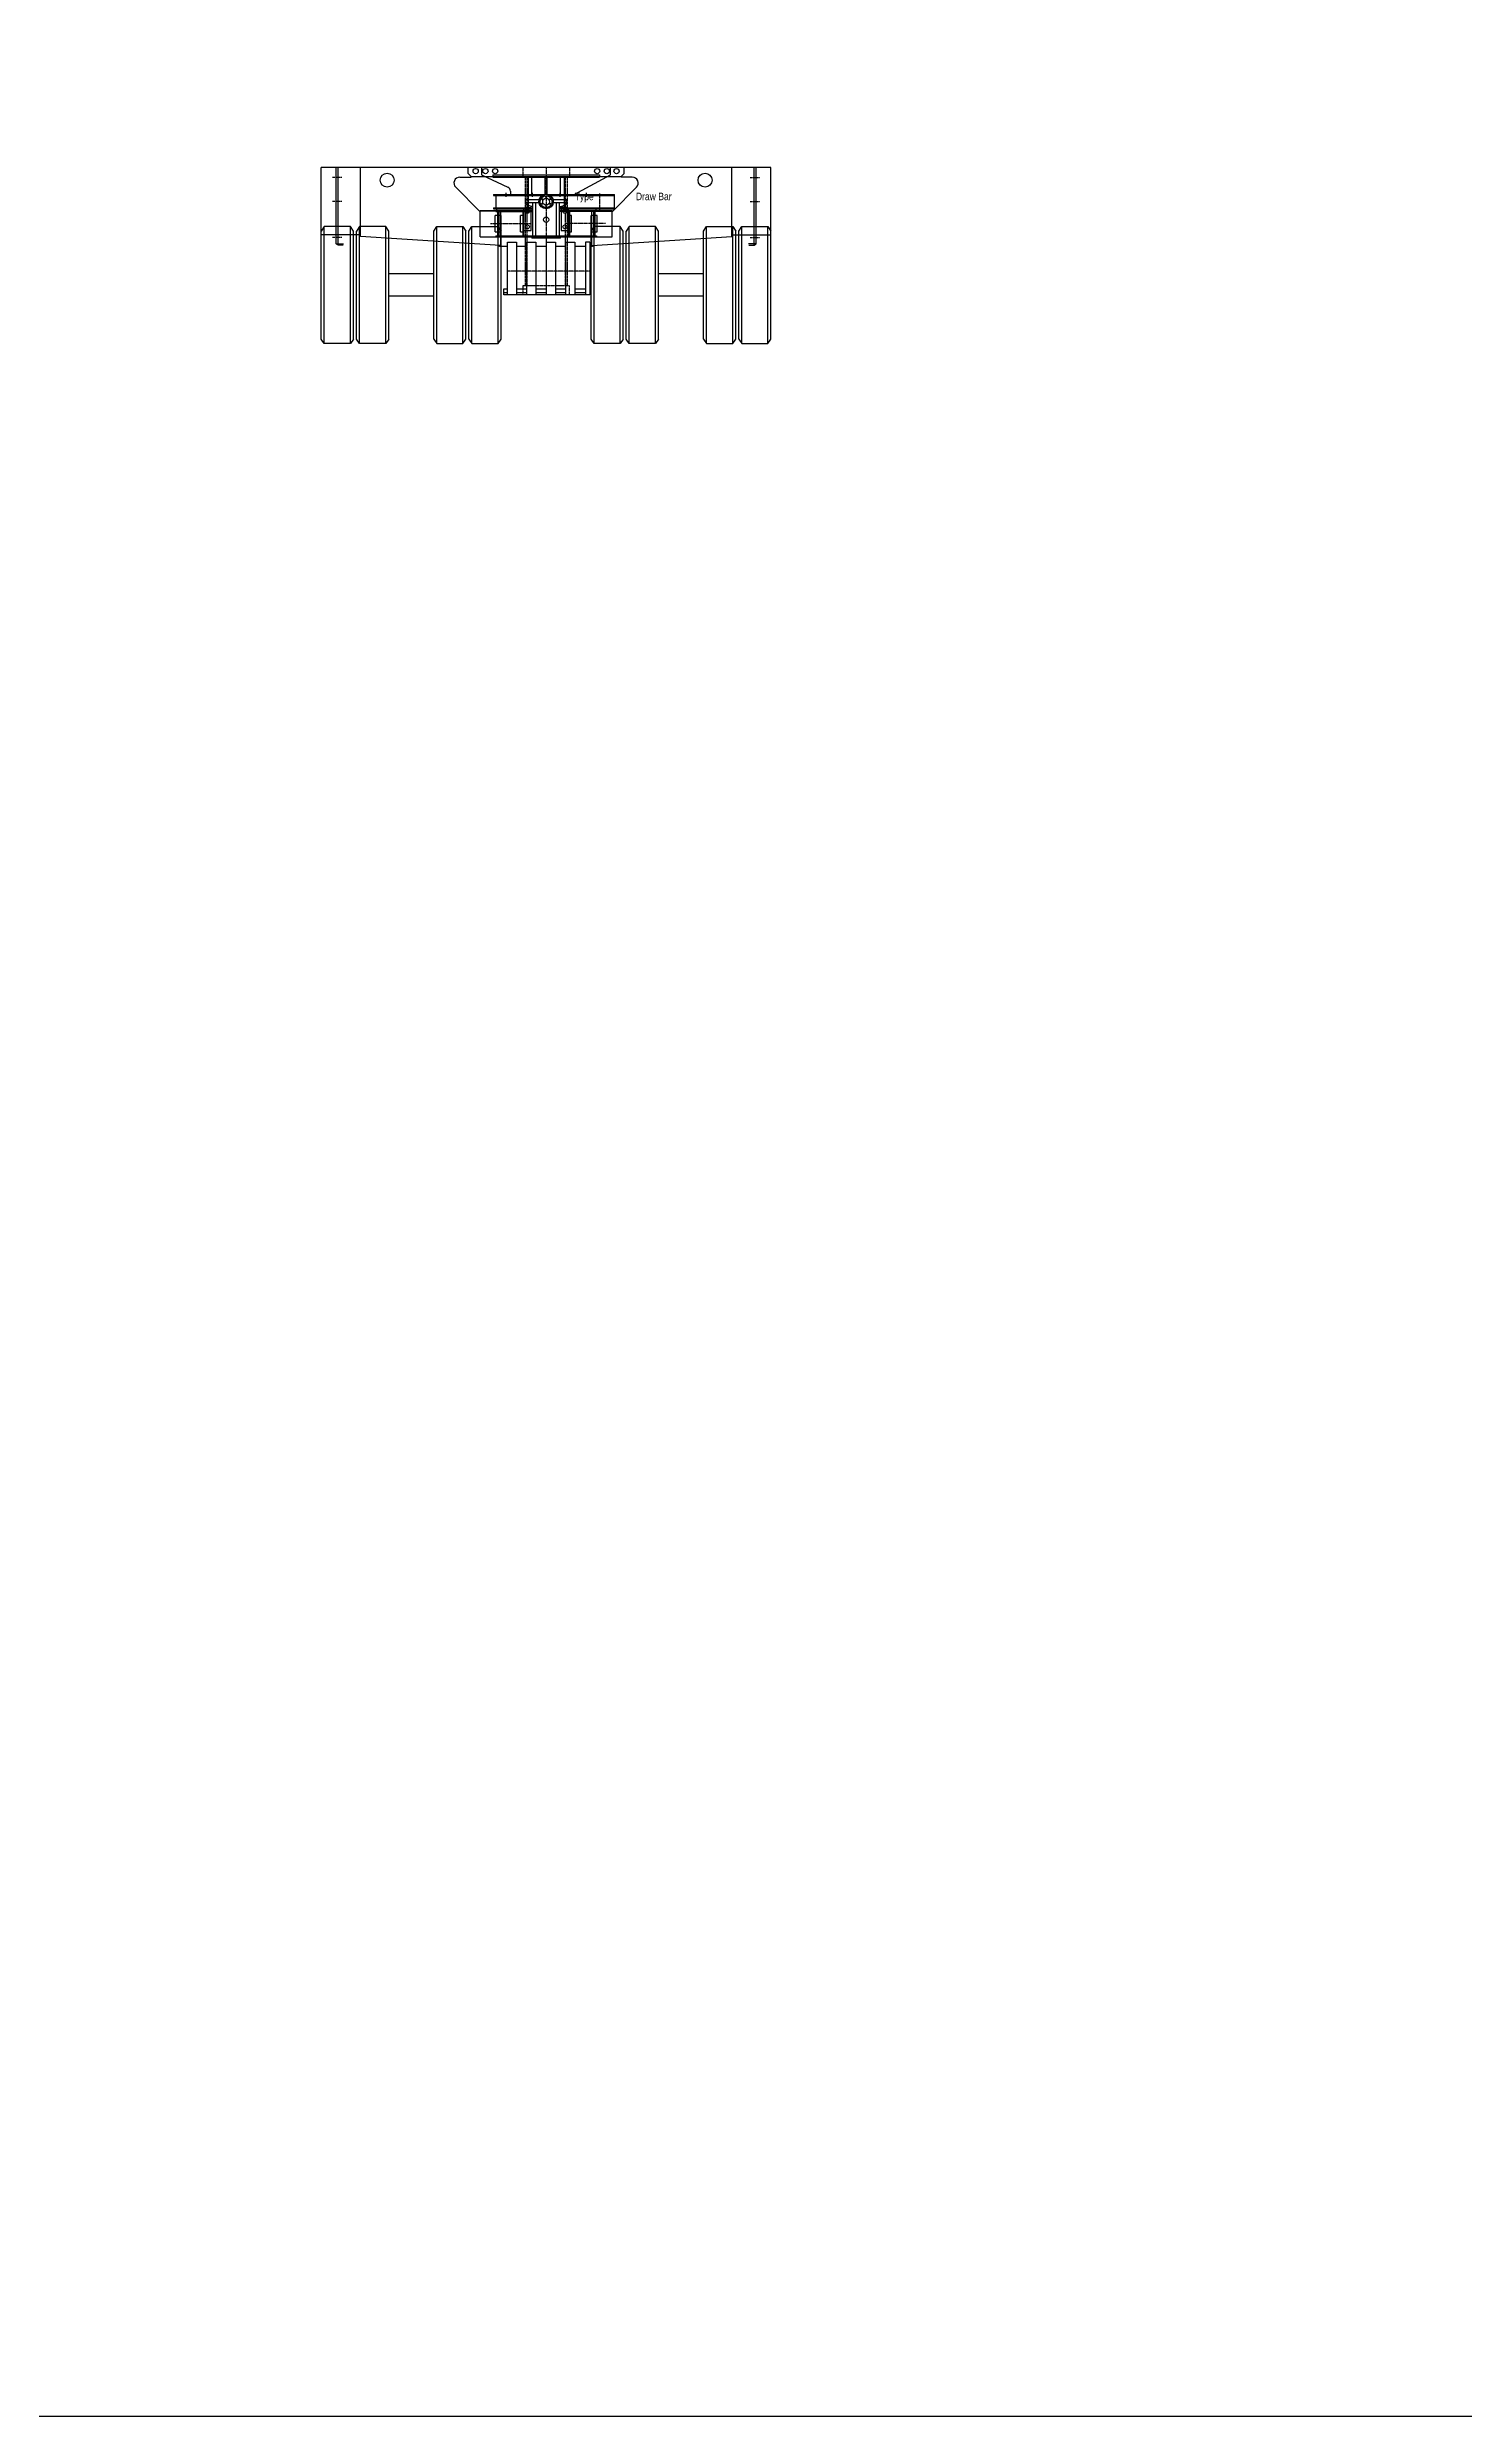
# Model space of a CAD drawing. Header units: millimetres. Extents: x -105000 to 105000, y -75000 to 15000.
# Drawn here: x -26547 to -17100, y -15000 to 800 of the extents above; entities that cross this region are included whole.
import ezdxf
from ezdxf.enums import TextEntityAlignment as Align

# ---------------------------------------------------------------- set-up
doc = ezdxf.new("R2010")
doc.units = ezdxf.units.MM
doc.linetypes.add('$1$SARHID', pattern=[3.5, 2, -1.5])
doc.linetypes.add('$3$SARCEN', pattern=[9.5, 5, -1.5, 1.5, -1.5])
doc.layers.get('Defpoints').update_dxf_attribs({"color": 210})
for name, color, linetype in [('$1$1', 1, '$1$SARHID'), ('$3$2', 2, 'Continuous'), ('$3$3', 3, '$3$SARCEN')]:
    doc.layers.add(name, color=color, linetype=linetype)
doc.styles.add('$10$Arial Narrow', font='ARIALN.TTF')

# ---------------------------------------------------------------- blocks, each defined once
blk = doc.blocks.new('$0$KAMAG K2500 W3000 DRAW BAR 2-FILE COUPLING PIECE A+B FRONT 01')
at = {"layer": '$3$2'}
for p, q in [((-355, -25), (355, -25)), ((-355, -25), (-355, -40)), ((-355, -40), (355, -40)), ((-97, -40), (-97, -153)), ((-8, -46), (-8, -155)), ((8, -46), (-8, -46)), ((8, -155), (8, -46)), ((97, -153), (97, -40)), ((355, -25), (355, -40)), ((-352, -163), (-25, -163)), ((-352, -244), (-90, -244)), ((-325, -296), (-340, -296)), ((-340, -404), (-340, -296)), ((-335, -262), (-335, -270)), ((-335, -270), (-325, -270)), ((-332, -252), (-332, -262)), ((-325, -262), (-325, -439)), ((-315, -262), (-315, -439)), ((-315, -270), (-90, -270)), ((-300, -296), (-315, -296)), ((-300, -404), (-300, -296)), ((-155, -296), (-170, -296)), ((-170, -404), (-170, -296)), ((-155, -270), (-155, -431)), ((-150, -270), (-150, -431)), ((-46, -191), (-138, -191)), ((-138, -221), (-138, -191)), ((-47, -211), (-138, -211)), ((-100, -236), (-138, -221)), ((-90, -236), (-100, -236)), ((-90, -211), (-90, -431)), ((-70, -211), (-70, -431)), ((25, -163), (456, -163)), ((138, -191), (46, -191)), ((138, -211), (47, -211)), ((70, -431), (70, -211)), ((90, -431), (90, -211)), ((90, -236), (100, -236)), ((90, -244), (456, -244)), ((315, -270), (90, -270)), ((100, -236), (138, -221)), ((138, -221), (138, -191)), ((150, -270), (150, -431)), ((155, -270), (155, -431)), ((170, -296), (155, -296)), ((170, -404), (170, -296)), ((315, -296), (300, -296)), ((300, -404), (300, -296)), ((315, -262), (315, -439)), ((325, -262), (325, -439)), ((335, -270), (325, -270)), ((340, -296), (325, -296)), ((332, -252), (332, -262)), ((335, -262), (335, -270)), ((340, -404), (340, -296)), ((-340, -404), (-325, -404)), ((-335, -431), (-335, -439)), ((-335, -431), (-325, -431)), ((-315, -404), (-300, -404)), ((-315, -431), (315, -431)), ((-170, -404), (-155, -404)), ((-96, -439), (-96, -448)), ((96, -448), (-96, -448)), ((96, -448), (96, -439)), ((155, -404), (170, -404)), ((300, -404), (315, -404)), ((325, -404), (340, -404)), ((325, -431), (335, -431)), ((335, -431), (335, -439))]:
    blk.add_line(p, q, dxfattribs=at)
for centre, radius in [((-405, 0), 17.5), ((-340, 0), 17.5), ((340, 0), 17.5), ((405, 0), 17.5), ((0, -204), 47.5), ((0, -204), 40), ((-26, -188), 3.4), ((-26, -218), 3.4), ((0, -204), 23), ((0, -324), 17.5), ((0, -174), 3.4), ((0, -234), 3.4), ((26, -188), 3.4), ((26, -218), 3.4)]:
    blk.add_circle(centre, radius, dxfattribs=at)
at = {"layer": '$3$3'}
for p, q in [((-268, -145), (-268, -173)), ((-92, -145), (-92, -173)), ((92, -145), (92, -173)), ((268, -145), (268, -173)), ((355, -149), (355, -258)), ((-372, -350), (-98, -350)), ((397, -350), (124, -350))]:
    blk.add_line(p, q, dxfattribs=at)
at = {"color": 0}
for p, q in [((430, 25), (-430, 25)), ((-430, 25), (-430, -25)), ((430, -25), (430, 25)), ((-430, -25), (-255, -107)), ((-352, -155), (-352, -163)), ((-352, -155), (456, -155)), ((-238, -134), (-238, -155)), ((186, -155), (430, -25)), ((456, -252), (456, -155)), ((-440, -439), (-440, -262)), ((-440, -262), (-90, -262)), ((-352, -244), (-352, -252)), ((-352, -252), (-90, -252)), ((-335, -163), (-335, -244)), ((90, -252), (456, -252)), ((90, -262), (440, -262)), ((440, -439), (440, -262)), ((-440, -439), (440, -439))]:
    blk.add_line(p, q, dxfattribs=at)
blk.add_arc((-268, -134), 30, 0, 64.9424, dxfattribs=at)
blk = doc.blocks.new('$0$KAMAG K2500 W3000 SL STRETCH WHEEL FRONT 01')
at = {"layer": '$3$2'}
for p, q in [((-580, 0), (-580, 780)), ((-405, 0), (-405, 780)), ((-345, 0), (-345, 780)), ((-170, 0), (-170, 780)), ((170, 0), (170, 780)), ((345, 0), (345, 780)), ((405, 0), (405, 780)), ((580, 0), (580, 780))]:
    blk.add_line(p, q, dxfattribs=at)
at = {"color": 0}
for p, q in [((-580, 780), (-600, 750)), ((-600, 30), (-600, 750)), ((-405, 780), (-580, 780)), ((-385, 750), (-405, 780)), ((-385, 30), (-385, 750)), ((-345, 780), (-365, 750)), ((-365, 30), (-365, 750)), ((-170, 780), (-345, 780)), ((-150, 750), (-170, 780)), ((-150, 30), (-150, 750)), ((150, 750), (170, 780)), ((150, 30), (150, 750)), ((170, 780), (345, 780)), ((345, 780), (365, 750)), ((365, 30), (365, 750)), ((385, 750), (405, 780)), ((385, 30), (385, 750)), ((405, 780), (580, 780)), ((580, 780), (600, 750)), ((600, 30), (600, 750)), ((150, 464), (-150, 464)), ((150, 316), (-150, 316)), ((-580, 0), (-600, 30)), ((-405, 0), (-580, 0)), ((-385, 30), (-405, 0)), ((-345, 0), (-365, 30)), ((-170, 0), (-345, 0)), ((-150, 30), (-170, 0)), ((150, 30), (170, 0)), ((170, 0), (345, 0)), ((345, 0), (365, 30)), ((385, 30), (405, 0)), ((405, 0), (580, 0)), ((580, 0), (600, 30))]:
    blk.add_line(p, q, dxfattribs=at)
blk = doc.blocks.new('$0$KAMAG K2500 W3000 H FRONT 01')
at = {"layer": '$1$1', "color": 8}
for p, q in [((-155, 0), (-155, -60)), ((155, 0), (155, -60)), ((-140, -60), (-140, -790)), ((-128, -60), (-128, -790)), ((128, -60), (128, -790)), ((140, -60), (140, -790)), ((155, -790), (-155, -790)), ((-155, -790), (-155, -850)), ((155, -850), (155, -790))]:
    blk.add_line(p, q, dxfattribs=at)
at = {"layer": '$3$2'}
for p, q in [((-520, -40), (-520, 0)), ((520, -40), (520, 0)), ((-1238, -462), (-1238, 0)), ((-445, -292), (-603, -133)), ((-575, -65), (-500, -65)), ((-500, -60), (-520, -40)), ((-500, -60), (500, -60)), ((-500, -65), (-500, -60)), ((-120, -60), (-120, -268)), ((120, -60), (120, -268)), ((445, -292), (603, -133)), ((500, -60), (520, -40)), ((500, -65), (500, -60)), ((575, -65), (500, -65)), ((1238, -462), (1238, 0)), ((-305, -292), (-445, -292)), ((-150, -290), (-310, -290)), ((-310, -290), (-310, -292)), ((-305, -290), (-305, -522)), ((-150, -282), (-135, -268)), ((-150, -282), (-150, -422)), ((-135, -268), (-100, -268)), ((-100, -422), (-100, -268)), ((100, -268), (100, -422)), ((135, -268), (100, -268)), ((150, -282), (135, -268)), ((150, -422), (150, -282)), ((150, -290), (310, -290)), ((305, -522), (305, -292)), ((305, -292), (445, -292)), ((310, -290), (310, -292)), ((-150, -422), (-100, -422)), ((100, -422), (150, -422)), ((-258, -850), (-258, -498)), ((-258, -498), (-198, -498)), ((-198, -498), (-198, -850)), ((-128, -850), (-128, -498)), ((-128, -498), (-68, -498)), ((-68, -498), (-68, -850)), ((2, -850), (2, -498)), ((2, -498), (62, -498)), ((62, -498), (62, -850)), ((132, -850), (132, -498)), ((132, -498), (192, -498)), ((192, -498), (192, -850)), ((262, -498), (262, -850)), ((292, -498), (262, -498)), ((292, -498), (292, -850))]:
    blk.add_line(p, q, dxfattribs=at)
for centre, radius in [((-1060, -85), 46.5), ((-470, -25), 17.5), ((-405, -25), 17.5), ((-340, -25), 17.5), ((340, -25), 17.5), ((405, -25), 17.5), ((470, -25), 17.5), ((1060, -85), 46.5), ((-125, -293), 13.2), ((125, -293), 13.2), ((-125, -397), 13.2), ((125, -397), 13.2)]:
    blk.add_circle(centre, radius, dxfattribs=at)
for centre, start, end in [((-575, -105), 90, 225), ((575, -105), 315, 90)]:
    blk.add_arc(centre, 40, start, end, dxfattribs=at)
at = {"layer": '$3$3'}
for p, q in [((0, 0), (0, -850)), ((-1362, -67), (-1426, -67)), ((1362, -67), (1426, -67)), ((-1362, -227), (-1426, -227)), ((1362, -227), (1426, -227)), ((-1362, -467), (-1426, -467)), ((1362, -467), (1426, -467)), ((292, -693), (-258, -693))]:
    blk.add_line(p, q, dxfattribs=at)
at = {"color": 0}
for p, q in [((1500, 0), (-1500, 0)), ((-1500, -450), (-1500, 0)), ((-1400, -509), (-1400, 0)), ((-1388, -519), (-1388, 0)), ((1388, -519), (1388, 0)), ((1400, -509), (1400, 0)), ((1500, -450), (1500, 0)), ((-1238, -450), (-1500, -450)), ((-305, -522), (-1238, -462)), ((305, -522), (1238, -462)), ((1238, -450), (1500, -450)), ((-1388, -519), (-1400, -509)), ((-1400, -509), (-1351, -509)), ((-1353, -519), (-1388, -519)), ((-310, -528), (-310, -522)), ((-258, -528), (-310, -528)), ((-128, -528), (-198, -528)), ((2, -528), (-68, -528)), ((132, -528), (62, -528)), ((262, -528), (192, -528)), ((310, -528), (292, -528)), ((310, -522), (310, -528)), ((1400, -509), (1351, -509)), ((1353, -519), (1388, -519)), ((1388, -519), (1400, -509)), ((-283, -850), (-283, -810)), ((-283, -810), (-258, -810)), ((-283, -835), (-258, -835)), ((292, -850), (-283, -850)), ((-198, -810), (-128, -810)), ((-198, -835), (-128, -835)), ((-68, -810), (2, -810)), ((-68, -835), (2, -835)), ((62, -810), (132, -810)), ((62, -835), (132, -835)), ((192, -810), (262, -810)), ((192, -835), (262, -835))]:
    blk.add_line(p, q, dxfattribs=at)
blk = doc.blocks.new('*U160')
at = {"color": 0}
for name, p in [('$0$KAMAG K2500 W3000 H FRONT 01', (0, 0)), ('$0$KAMAG K2500 W3000 DRAW BAR 2-FILE COUPLING PIECE A+B FRONT 01', (0, -25)), ('$0$KAMAG K2500 W3000 SL STRETCH WHEEL FRONT 01', (-900, -1175)), ('$0$KAMAG K2500 W3000 SL STRETCH WHEEL FRONT 01', (900, -1175))]:
    blk.add_blockref(name, p, dxfattribs=at)
at = {"layer": 'Defpoints', "style": '$10$Arial Narrow'}
for s, p in [('Type', (254, -194)), ('Draw Bar', (718, -194))]:
    blk.add_text(s, height=50, dxfattribs=at).set_placement(p, align=Align.MIDDLE_CENTER)

msp = doc.modelspace()

# ---------------------------------------------------------------- linework, layer by layer
at = {"layer": 'Defpoints'}
msp.add_lwpolyline([(-45000, 15000), (-15000, 15000), (-15000, -15000), (-45000, -15000)], close=True, dxfattribs=at)

# ---------------------------------------------------------------- block references
msp.add_blockref('*U160', (-23220, 0))

doc.saveas('drawing.dxf')
